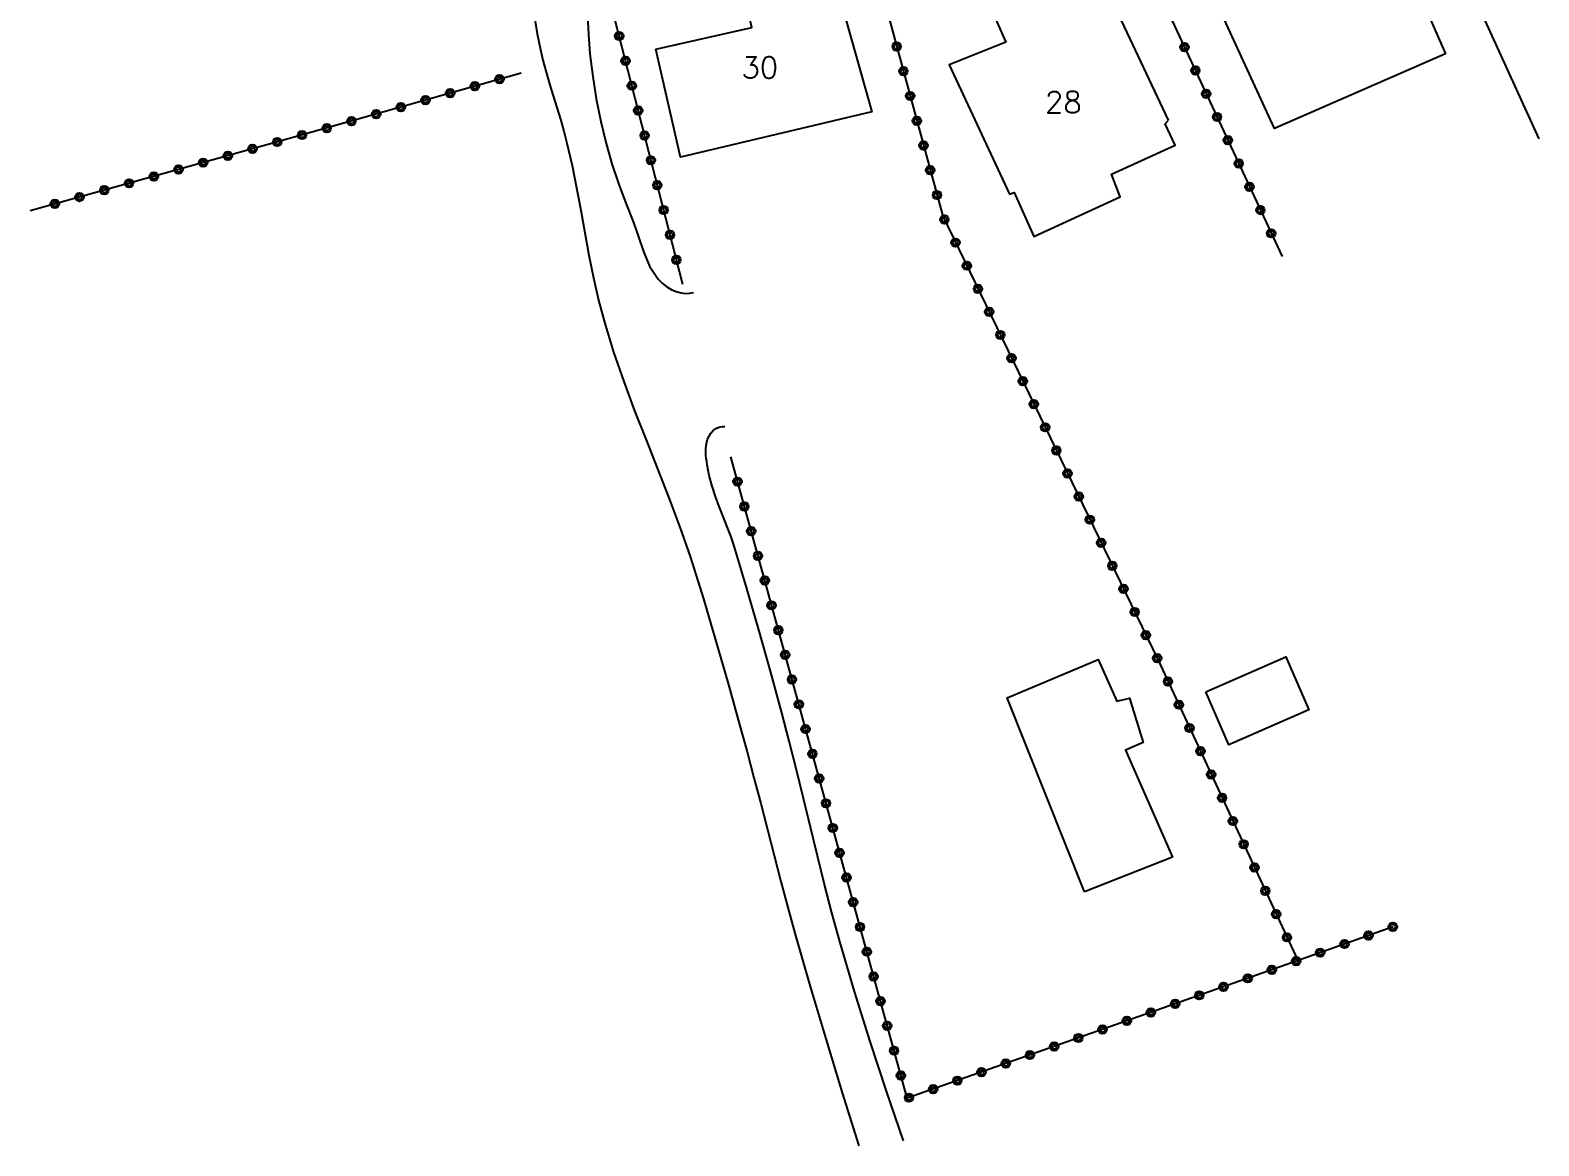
# Model space of a CAD drawing. Header units: millimetres. Extents: x 168000 to 169000, y 126998 to 128000.
# Drawn here: x 168018 to 168106.2, y 127804.7 to 127869.9 of the extents above; entities that cross this region are included whole.
import ezdxf
from ezdxf.enums import TextEntityAlignment as Align

# ---------------------------------------------------------------- set-up
doc = ezdxf.new("R2010")
doc.units = ezdxf.units.MM
doc.layers.get('0').update_dxf_attribs({"linetype": 'CONTINUOUS'})
for name, color, linetype in [('W0017', 7, 'CONTINUOUS'), ('W0071', 7, 'CONTINUOUS'), ('W0101', 7, 'CONTINUOUS'), ('W0104', 1, 'CONTINUOUS'), ('W0323', 7, 'CONTINUOUS'), ('W0333', 7, 'CONTINUOUS'), ('W0991', 7, 'CONTINUOUS')]:
    doc.layers.add(name, color=color, linetype=linetype)
doc.styles.get("Standard").update_dxf_attribs({"font": 'romans.shx', "width": 0.85})

# ---------------------------------------------------------------- blocks, each defined once
blk = doc.blocks.new('t323o')
at = {"color": 0, "linetype": 'Continuous'}
for radius in [0.25, 0.15]:
    blk.add_circle((0, 0), radius, dxfattribs=at)

msp = doc.modelspace()

# ---------------------------------------------------------------- linework, layer by layer
at = {"layer": 'W0017'}
msp.add_lwpolyline([(168050.592, 127870.768), (168050.637, 127869.648), (168050.727, 127868.53), (168050.887, 127867.203), (168051.098, 127865.883), (168051.36, 127864.572), (168051.672, 127863.272), (168052.01, 127862.098), (168052.401, 127860.941), (168052.825, 127859.797), (168053.265, 127858.66), (168053.562, 127857.824), (168053.851, 127856.964), (168054.214, 127856.119), (168054.721, 127855.355), (168054.956, 127855.111), (168055.222, 127854.903), (168055.515, 127854.734), (168055.828, 127854.607), (168056.064, 127854.547), (168056.305, 127854.52), (168056.548, 127854.527), (168056.788, 127854.567)], dxfattribs=at)
at = {"layer": 'W0071'}
for points in [[(168047.511, 127870.52), (168047.648, 127869.685), (168047.812, 127868.854), (168047.976, 127868.151), (168048.162, 127867.454), (168048.365, 127866.762), (168048.577, 127866.073), (168048.792, 127865.386), (168049.002, 127864.696), (168049.201, 127864.003), (168049.383, 127863.306), (168049.683, 127862.003), (168049.948, 127860.693), (168050.192, 127859.379), (168050.428, 127858.064), (168050.669, 127856.749), (168050.932, 127855.437), (168051.229, 127854.132), (168051.571, 127852.838), (168052.106, 127851.091), (168052.702, 127849.365), (168053.341, 127847.655), (168054.007, 127845.956), (168054.681, 127844.262), (168055.345, 127842.564), (168055.983, 127840.855), (168056.579, 127839.131), (168057.36, 127836.671), (168058.095, 127834.197), (168058.802, 127831.715), (168059.499, 127829.231), (168059.914, 127827.721), (168060.317, 127826.207), (168060.711, 127824.691), (168061.101, 127823.174), (168061.491, 127821.658), (168061.887, 127820.142), (168062.292, 127818.629), (168062.711, 127817.12), (168063.608, 127814), (168064.532, 127810.888), (168065.481, 127807.784), (168066.456, 127804.688)], [(168069.065, 127804.989), (168068.067, 127807.88), (168067.113, 127810.786), (168066.204, 127813.706), (168065.339, 127816.64), (168064.878, 127818.301), (168064.441, 127819.97), (168064.023, 127821.642), (168063.616, 127823.318), (168063.213, 127824.993), (168062.804, 127826.668), (168062.384, 127828.34), (168061.945, 127830.007), (168061.282, 127832.435), (168060.603, 127834.859), (168059.902, 127837.277), (168059.174, 127839.687), (168058.975, 127840.287), (168058.754, 127840.879), (168058.522, 127841.467), (168058.29, 127842.054), (168058.068, 127842.65), (168057.868, 127843.254), (168057.702, 127843.87), (168057.581, 127844.497), (168057.554, 127844.682), (168057.529, 127844.868), (168057.51, 127845.055), (168057.5, 127845.242), (168057.502, 127845.434), (168057.518, 127845.625), (168057.553, 127845.814), (168057.607, 127845.999), (168057.689, 127846.182), (168057.8, 127846.349), (168057.937, 127846.496), (168058.097, 127846.618), (168058.217, 127846.68), (168058.345, 127846.721), (168058.479, 127846.74), (168058.614, 127846.736)]]:
    msp.add_lwpolyline(points, dxfattribs=at)
at = {"layer": 'W0101'}
for points in [[(168100.742, 127868.53), (168090.747, 127864.149), (168085.774, 127874.98), (168091.32, 127877.489), (168090.84, 127878.475), (168095.502, 127880.496)], [(168054.576, 127868.8), (168060.202, 127870.064), (168059.823, 127871.708), (168065.006, 127872.972), (168067.218, 127865.134), (168056.03, 127862.479), (168054.576, 127868.8)], [(168084.555, 127864.637), (168080.371, 127873.544), (168074.355, 127870.739), (168075.037, 127869.207), (168071.74, 127867.889), (168075.254, 127860.31), (168075.538, 127860.424), (168076.685, 127857.853), (168081.737, 127860.157), (168081.229, 127861.48), (168084.935, 127863.183), (168084.368, 127864.432)]]:
    msp.add_lwpolyline(points, close=True, dxfattribs=at)
at = {"layer": 'W0104'}
for points in [[(168079.645, 127819.535), (168075.116, 127830.868), (168080.442, 127833.126), (168081.525, 127830.69), (168082.275, 127830.861), (168083.078, 127828.269), (168082.04, 127827.81), (168084.788, 127821.569)], [(168086.733, 127831.219), (168091.41, 127833.264), (168092.76, 127830.176), (168088.084, 127828.131)]]:
    msp.add_lwpolyline(points, close=True, dxfattribs=at)
at = {"layer": 'W0323'}
for points in [[(168056.15, 127855.033), (168051.774, 127872.164), (168051.844, 127881.314), (168054.381, 127879.758), (168057.292, 127878.521), (168060.445, 127877.492)], [(168080.409, 127879.83), (168091.192, 127856.67)], [(168061.693, 127877.355), (168063.842, 127877.001), (168066.519, 127876.843), (168071.353, 127859.035), (168083.944, 127833.08), (168092.113, 127815.513)], [(168046.703, 127867.393), (168032.677, 127863.433), (168017.997, 127859.345)], [(168097.694, 127817.499), (168091.798, 127815.4), (168069.273, 127807.466), (168058.958, 127844.96)]]:
    msp.add_lwpolyline(points, dxfattribs=at)
at = {"layer": 'W0333'}
msp.add_lwpolyline([(168095.525, 127886.97), (168106.208, 127863.551)], dxfattribs=at)

# ---------------------------------------------------------------- block references
at = {"layer": 'W0323'}
for p, rotation in [((168052.438, 127869.566), 104.3294003850862), ((168068.66, 127868.955), 285.1870359133187), ((168052.809, 127868.113), 104.3294003850862), ((168085.494, 127868.909), 294.9660689785634), ((168069.053, 127867.507), 285.1870359133187), ((168086.127, 127867.549), 294.9660689785634), ((168043.996, 127866.629), 195.7661142971735), ((168045.44, 127867.036), 195.7661142971735), ((168053.18, 127866.66), 104.3294003850862), ((168041.109, 127865.814), 195.7661142971735), ((168042.552, 127866.221), 195.7661142971735), ((168069.446, 127866.06), 285.1870359133187), ((168086.76, 127866.189), 294.9660689785634), ((168036.778, 127864.591), 195.7661142971735), ((168038.222, 127864.998), 195.7661142971735), ((168039.665, 127865.406), 195.7661142971735), ((168053.551, 127865.206), 104.3294003850862), ((168069.839, 127864.612), 285.1870359133187), ((168087.393, 127864.829), 294.9660689785634), ((168033.891, 127863.776), 195.7661142971735), ((168035.335, 127864.183), 195.7661142971735), ((168053.923, 127863.753), 104.3294003850862), ((168031.002, 127862.967), 195.5607753159857), ((168032.447, 127863.369), 195.5607753159857), ((168070.232, 127863.164), 285.1870359133187), ((168088.026, 127863.47), 294.9660689785634), ((168028.112, 127862.162), 195.5607753159857), ((168029.557, 127862.564), 195.5607753159857), ((168054.294, 127862.3), 104.3294003850862), ((168088.659, 127862.11), 294.9660689785634), ((168025.222, 127861.357), 195.5607753159857), ((168026.667, 127861.759), 195.5607753159857), ((168070.625, 127861.717), 285.1870359133187), ((168020.887, 127860.15), 195.5607753159857), ((168022.332, 127860.552), 195.5607753159857), ((168023.777, 127860.955), 195.5607753159857), ((168054.665, 127860.846), 104.3294003850862), ((168071.018, 127860.269), 285.1870359133187), ((168089.292, 127860.75), 294.9660689785634), ((168019.442, 127859.748), 195.5607753159857), ((168055.036, 127859.393), 104.3294003850862), ((168089.926, 127859.39), 294.9660689785634), ((168071.45, 127858.836), 295.8784336455524), ((168055.408, 127857.94), 104.3294003850862), ((168072.104, 127857.486), 295.8784336455524), ((168090.559, 127858.03), 294.9660689785634), ((168055.779, 127856.486), 104.3294003850862), ((168072.759, 127856.137), 295.8784336455524), ((168073.414, 127854.787), 295.8784336455524), ((168074.068, 127853.438), 295.8784336455524), ((168074.723, 127852.088), 295.8784336455524), ((168075.378, 127850.738), 295.8784336455524), ((168076.032, 127849.389), 295.8784336455524), ((168076.687, 127848.039), 295.8784336455524), ((168077.342, 127846.69), 295.8784336455524), ((168077.997, 127845.34), 295.8784336455524), ((168059.356, 127843.514), 105.3821469541992), ((168078.651, 127843.99), 295.8784336455524), ((168079.306, 127842.641), 295.8784336455524), ((168059.754, 127842.067), 105.3821469541992), ((168079.961, 127841.291), 295.8784336455524), ((168060.152, 127840.621), 105.3821469541992), ((168080.615, 127839.942), 295.8784336455524), ((168060.55, 127839.175), 105.3821469541992), ((168081.27, 127838.592), 295.8784336455524), ((168060.947, 127837.729), 105.3821469541992), ((168081.925, 127837.243), 295.8784336455524), ((168061.345, 127836.282), 105.3821469541992), ((168082.579, 127835.893), 295.8784336455524), ((168061.743, 127834.836), 105.3821469541992), ((168083.234, 127834.543), 295.8784336455524), ((168062.141, 127833.39), 105.3821469541992), ((168083.889, 127833.194), 295.8784336455524), ((168062.539, 127831.944), 105.3821469541992), ((168084.523, 127831.835), 294.9393528370237), ((168062.937, 127830.497), 105.3821469541992), ((168085.156, 127830.474), 294.9393528370237), ((168063.335, 127829.051), 105.3821469541992), ((168085.788, 127829.114), 294.9393528370237), ((168063.733, 127827.605), 105.3821469541992), ((168086.421, 127827.754), 294.9393528370237), ((168064.13, 127826.159), 105.3821469541992), ((168087.053, 127826.394), 294.9393528370237), ((168087.686, 127825.034), 294.9393528370237), ((168064.528, 127824.712), 105.3821469541992), ((168064.926, 127823.266), 105.3821469541992), ((168088.318, 127823.674), 294.9393528370237), ((168088.951, 127822.314), 294.9393528370237), ((168065.324, 127821.82), 105.3821469541992), ((168089.583, 127820.954), 294.9393528370237), ((168065.722, 127820.373), 105.3821469541992), ((168090.216, 127819.593), 294.9393528370237), ((168066.12, 127818.927), 105.3821469541992), ((168090.848, 127818.233), 294.9393528370237), ((168066.518, 127817.481), 105.3821469541992), ((168096.255, 127816.987), 199.5980814978935), ((168097.669, 127817.49), 199.5980814978935), ((168066.916, 127816.035), 105.3821469541992), ((168091.481, 127816.873), 294.9393528370237), ((168094.842, 127816.484), 199.5980814978935), ((168092.016, 127815.478), 199.5980814978935), ((168093.429, 127815.981), 199.5980814978935), ((168067.314, 127814.588), 105.3821469541992), ((168089.187, 127814.48), 199.4038364536925), ((168090.602, 127814.979), 199.4038364536925), ((168086.357, 127813.484), 199.4038364536925), ((168087.772, 127813.982), 199.4038364536925), ((168067.711, 127813.142), 105.3821469541992), ((168084.942, 127812.985), 199.4038364536925), ((168068.109, 127811.696), 105.3821469541992), ((168082.113, 127811.989), 199.4038364536925), ((168083.528, 127812.487), 199.4038364536925), ((168079.283, 127810.992), 199.4038364536925), ((168080.698, 127811.49), 199.4038364536925), ((168068.507, 127810.25), 105.3821469541992), ((168076.454, 127809.995), 199.4038364536925), ((168077.868, 127810.494), 199.4038364536925), ((168073.624, 127808.999), 199.4038364536925), ((168075.039, 127809.497), 199.4038364536925), ((168068.905, 127808.803), 105.3821469541992), ((168072.209, 127808.5), 199.4038364536925), ((168069.38, 127807.504), 199.4038364536925), ((168070.794, 127808.002), 199.4038364536925)]:
    msp.add_blockref('t323o', p, dxfattribs=dict(at, rotation=rotation))

# ---------------------------------------------------------------- texts
at = {"layer": 'W0991'}
for s, p in [('30', (168060.66, 127867.726)), ('28', (168078.41, 127865.698))]:
    msp.add_text(s, height=1.25, dxfattribs=at).set_placement(p, align=Align.MIDDLE_CENTER)

doc.saveas('drawing.dxf')
